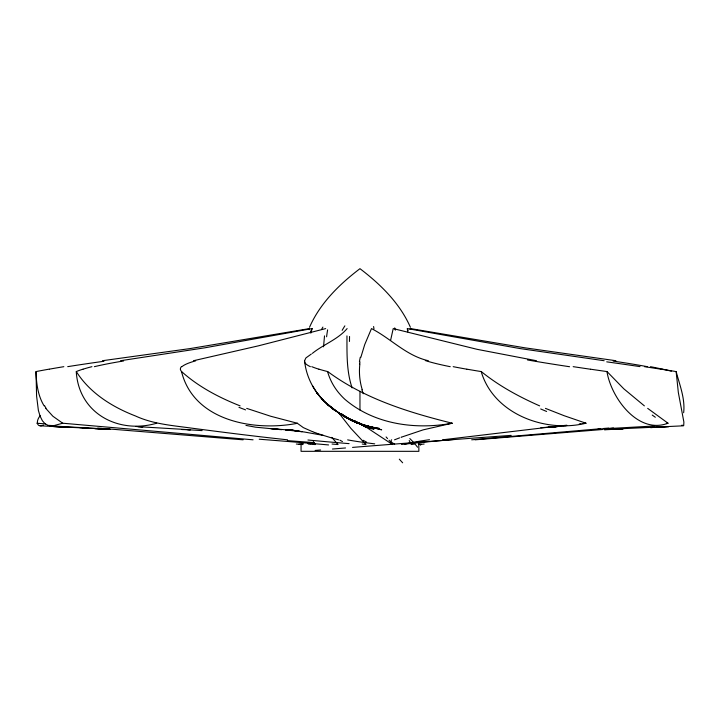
<?xml version="1.0" encoding="UTF-8"?>
<svg xmlns="http://www.w3.org/2000/svg" width="720" height="720" viewBox="0 0 720 720"><rect width="100%" height="100%" fill="white"/><g stroke="black" fill="none" stroke-linecap="round" stroke-linejoin="round"><path stroke-width="1.08" d="M301.077 443.664L301.05 451.323L418.878 451.323L418.761 442.233M346.959 335.88C346.986 353.286 346.419 371.214 352.107 387.9M323.523 346.806L324.522 335.88M359.64 364.05L359.964 361.818M683.649 412.74C685.296 398.601 679.617 384.921 676.134 371.484L678.33 392.463L683.883 422.091L683.721 425.565L681.84 425.178M360.819 357.399L364.734 344.556L371.484 328.59C390.816 338.481 406.359 355.806 428.346 360.72M390.555 340.533L393.219 328.59L477.099 349.326L536.463 360.72M310.842 333.126L312.102 328.59L204.75 347.823L120.528 360.72M309.213 329.643L309.492 328.59L190.08 348.579L102.429 360.72M43.515 425.106C35.748 428.418 36.153 419.949 40.284 415.719M309.528 327.267C320.058 303.264 339.372 284.31 359.964 268.677C380.556 284.31 399.87 303.264 410.4 327.267M310.572 331.767L311.058 330.696M347.112 328.59C337.887 339.471 323.388 344.448 312.363 353.367M311.571 329.643L312.102 328.59M311.337 354.033L305.928 357.912L304.569 360.72C306.567 381.141 318.672 399.564 335.7 410.724L327.951 404.874L322.218 399.303L317.07 393.039L317.826 394.218L312.633 385.983M647.694 408.375L668.007 423.216C637.776 434.844 610.956 397.251 606.942 371.484L623.799 388.8L644.373 405.864M394.533 439.812L399.609 437.85M402.12 436.932L423.18 429.849L452.196 423.216C408.537 412.398 364.158 398.628 327.627 371.484M401.112 437.301L401.616 437.112M253.08 439.812L62.712 423.216L53.883 425.646L48.024 425.34L44.964 423.675L42.381 420.741L40.059 416.097L38.376 410.4L36.594 396.045L36 371.484C36.333 383.292 37.827 395.595 44.109 405.864M325.683 328.59L258.192 345.888L193.482 360.72M411.615 444.546L414.216 444.033M545.472 408.375L564.156 415.719L585.99 423.216C545.391 433.188 493.56 414.108 481.167 371.484C498.798 385.794 518.913 396.729 539.631 405.864M156.717 423.216C118.728 434.313 78.732 413.775 76.248 371.484C89.757 392.976 112.221 406.989 135.468 415.971C151.506 423.378 169.047 425.178 186.345 427.437C220.032 431.892 253.746 436.194 287.532 439.812M452.196 423.216C415.323 429.975 374.22 424.359 344.997 399.411A64.665 64.449 17.7 0 1 340.677 395.046A58.257 58.185 -7.1 0 1 327.537 371.511M297.36 423.306C254.286 431.667 193.662 421.173 181.503 371.484A151.065 21.771 -0.7 0 1 180.387 369.171M442.566 439.812L552.726 426.699M563.256 425.583L566.793 425.214M559.728 425.952L556.218 426.321M579.294 423.909L581.085 423.729M582.894 423.54L585.99 423.216M418.86 444.546L424.134 444.033M551.412 427.05L558.801 426.411L540.837 427.707M471.672 439.812L600.525 428.733M666.36 423.351L668.007 423.216M608.769 428.058L603.513 428.49M558.801 426.411L548.46 427.167L566.244 425.745M602.856 429.48L475.182 439.812M607.455 429.102L612.036 428.733M418.509 444.096L419.355 444.033M548.46 427.167L556.146 426.591M654.633 425.979L607.428 428.625M683.361 425.817L604.251 429.543L623.205 428.796L613.629 429.309M604.485 428.796L613.71 428.247L598.059 429.003M604.674 429.777L613.953 429.309M181.764 429.543L190.413 429.777L138.069 426.672M79.542 427.59L87.795 427.959L55.449 426.141M107.289 429.003L82.278 427.707M40.275 425.808L65.097 427.104L52.65 426.456M106.587 429.237L94.68 428.58L110.115 429.264L50.058 426.339M281.583 429.714L270.747 428.571L295.875 430.614L285.489 429.876L304.236 431.991L323.388 435.411L331.362 437.85M187.623 429.714L202.131 430.614M313.272 441.522L315.171 444.546L308.268 444.033M243.108 439.812L106.272 428.733M36.81 423.216L45.504 423.909M97.713 428.058L101.601 428.364M296.334 444.033L302.526 444.546M279.9 429.543L255.483 427.176L245.952 425.403M332.046 444.033L338.085 444.546L331.749 437.382M135.882 426.438L142.677 427.158M298.98 444.033L301.536 444.357M604.143 360.72L520.11 348.579L407.331 328.59L408.087 330.813M362.214 444.033L366.003 444.546L350.919 428.418L338.922 413.091M290.808 430.011L299.898 431.334M615.888 360.72L524.889 347.823L410.598 328.59M290.907 430.029L302.031 431.667M297.279 423.216L270.63 416.232L246.69 408.375M338.58 439.812L331.974 438.03M357.498 422.46L361.332 424.449L372.6 427.653L361.332 424.449L352.206 419.958M361.332 424.449L381.672 429.813L363.294 425.304L358.164 422.874M323.388 435.411L318.681 433.854M318.114 433.665L317.556 433.467M316.989 433.278L314.811 432.504M314.28 432.306L313.758 432.117M313.236 431.928L312.471 431.64M311.967 431.451L303.354 427.626L297.396 423.333M240.093 405.864C218.979 397.521 198.45 386.775 181.503 371.484M358.839 422.748L366.993 427.545L358.101 422.748L370.161 428.409L359.118 423.162M343.17 415.611C353.304 422.271 364.986 426.069 376.848 428.229C366.741 426.42 356.661 423.603 347.877 418.14M349.542 419.391C358.722 424.341 369.018 426.609 379.197 428.436C365.607 426.555 351.999 422.352 341.172 413.622C349.326 420.057 359.046 424.269 369.153 426.474C357.993 423.891 347.382 419.193 338.148 412.389L345.717 417.384L360.405 423.963L351 420.192L342.144 414.639M354.771 420.993L361.611 424.62L371.961 428.796L353.547 421.227L349.515 418.554M346.932 417.627L345.393 416.178C353.682 422.838 364.491 425.502 374.661 427.968L363.132 425.034L353.547 421.227L350.964 419.409M354.555 420.912L356.364 421.893M317.07 393.039L323.244 400.41L322.218 399.303L329.247 405.882L327.951 404.874L334.134 409.824L347.427 418.149M339.228 413.352L352.683 420.93L339.228 413.352L327.123 403.794L334.134 409.824L333.009 408.843L340.65 414.225M62.712 423.216L52.875 416.232L45.765 408.375M358.2 422.748L359.973 423.855M358.722 422.838L364.851 426.708L360.513 423.639M360.504 423.648L363.96 426.105M365.094 426.456L392.544 444.546L391.869 444.033M315.171 444.546L313.02 442.701M386.091 436.959L387.54 438.579M388.989 440.199L391.158 442.629M363.249 393.732L361.917 389.853M407.349 328.68L407.673 331.848M359.964 391.356L359.964 410.04M410.004 328.815A71.631 68.625 90 0 1 410.193 329.364M420.894 443.727A75.843 32.67 22.3 0 1 420.552 445.203M394.713 327.879A71.631 55.872 -90 0 1 395.343 330.165M303.12 444.33A110.799 76.896 -30.8 0 1 302.841 442.638M302.445 444.573A73.872 36.666 -18.9 0 1 302.094 443.196M309.339 329.157A71.631 71.541 -89.9 0 1 309.537 328.608M342.459 441.576A75.906 35.874 18.6 0 1 339.894 440.163M366.597 442.143A74.124 21.429 29.3 0 1 363.195 440.298M321.777 328.932A65.439 53.406 -50.1 0 1 322.911 327.087M326.592 336.78A71.631 37.764 -90 0 1 327.627 329.841M409.815 438.57A74.691 16.569 31.1 0 1 417.555 447.219M409.203 440.505A104.634 31.878 48.7 0 1 411.156 444.285M362.259 389.754A61.974 61.083 66.3 0 1 359.856 364.077M359.424 361.719A70.659 68.58 81.7 0 1 360.297 357.264M373.599 326.511A71.631 28.638 -90 0 1 373.95 328.896M314.316 442.638A228.276 1.683 4.3 0 1 287.352 440.613M67.716 366.651A119.376 6.966 -7.5 0 1 103.959 361.269M49.419 369.144A129.366 8.955 -7.3 0 1 63.837 366.678M36.612 371.457A151.065 10.791 -7.2 0 1 49.086 369.153M349.083 443.637A228.276 9.387 3.6 0 1 307.953 440.01M94.374 366.669A119.376 13.401 -5.1 0 1 123.579 360.972M83.16 369.162A129.366 15.579 -4.6 0 1 91.926 366.678M76.5 371.475A151.065 18.387 -4.5 0 1 82.98 369.162M374.724 443.862A228.276 14.94 2.1 0 1 347.643 439.875M181.971 366.669A119.376 16.767 -1.5 0 1 195.678 360.837M180.405 369.171A129.366 18.63 -0.9 0 1 181.404 366.678M402.651 462.798A110.682 12.663 51.8 0 1 399.312 459.162M342.162 330.345A65.052 32.049 -64.1 0 1 344.871 325.854M349.47 341.46A71.631 5.148 -90 0 1 349.542 336.483M394.632 443.997A228.276 17.073 0.1 0 1 391.635 439.794M310.383 366.678A119.376 16.299 2.4 0 1 304.632 360.729M318.843 369.18A129.366 17.415 3.1 0 1 311.778 366.669M327.33 371.493A151.065 20.169 3.2 0 1 318.96 369.171M404.838 444.15A228.276 15.291 -1.9 0 1 429.48 439.704M450.216 366.687A119.376 12.087 5.8 0 1 425.322 360.558M466.758 369.189A129.366 12.213 6.3 0 1 453.177 366.669M480.78 371.502A151.065 13.95 6.4 0 1 466.965 369.18M308.025 443.322A228.276 13.023 2.8 0 1 310.788 443.7M313.461 444.078A228.276 13.023 2.8 0 1 314.757 444.267M259.236 439.218A228.276 6.408 4 0 1 328.563 444.933M613.143 361.08A119.376 10.485 6.5 0 1 647.253 366.66M650.484 366.678A129.366 12.636 6.2 0 1 662.445 369.153M662.706 369.162A151.065 15.03 6.1 0 1 671.328 371.178M315.135 450.45A228.276 2.43 -4.2 0 1 320.607 450M332.451 449.028A228.276 2.43 -4.2 0 1 345.528 447.966M352.539 447.399A228.276 2.43 -4.2 0 1 511.173 435.375M606.726 361.845A119.376 3.033 8.1 0 1 640.035 366.615M644.508 366.687A129.366 4.761 8.1 0 1 660.384 369.117M660.843 369.144A151.065 5.931 8 0 1 675.216 371.421M401.535 444.456A228.276 10.008 -3.5 0 1 453.465 439.515M569.574 366.723A119.376 5.112 7.8 0 1 527.535 359.964M590.517 369.243A129.366 4.212 8.1 0 1 573.165 366.66M606.942 371.565A151.065 4.527 8.1 0 1 590.643 369.216M655.326 417.258A268.353 28.143 46.2 0 1 652.23 415.071M245.601 409.887A268.353 194.535 -1.5 0 1 238.959 407.331M546.624 411.462A268.353 114.399 40.4 0 1 540.702 408.969M46.008 408.168A268.353 106.614 -41.4 0 1 44.496 405.549M668.862 426.591L650.655 427.59L668.862 426.591M370.602 427.302L363.294 425.304L354.78 421.452L370.602 427.302M373.797 429.12L363.294 425.304L354.285 420.966L361.611 424.62L373.797 429.12"/></g></svg>
